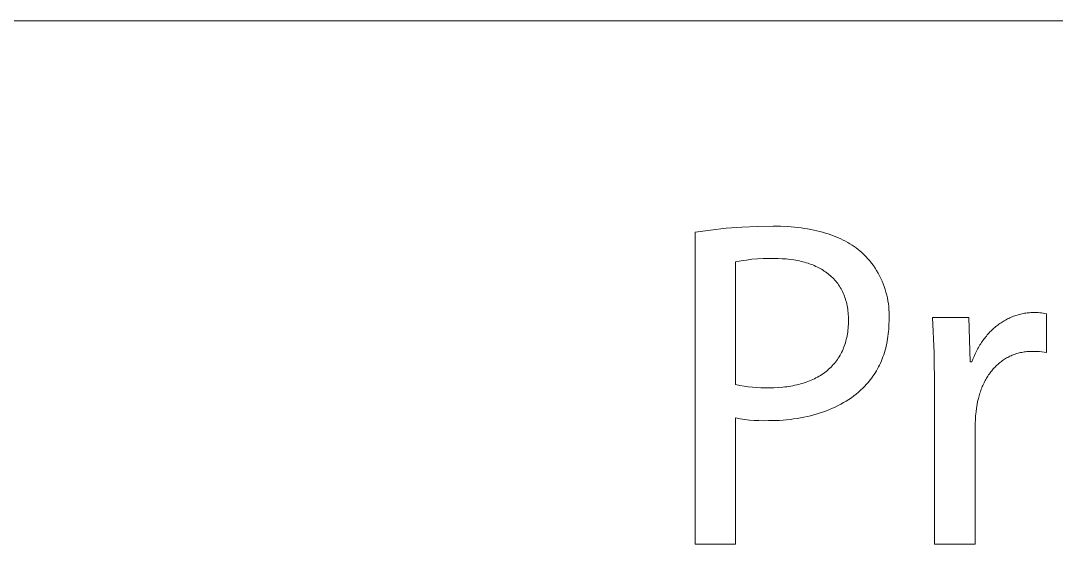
# Model space of a CAD drawing. Header units: millimetres. Extents: x -2163 to 4354, y -841 to 3711.
# Drawn here: x 2186.3 to 2330.6, y -732.1 to -659.2 of the extents above; entities that cross this region are included whole.
import ezdxf

# ---------------------------------------------------------------- set-up
doc = ezdxf.new("R2010")
doc.units = ezdxf.units.MM
doc.header["$MEASUREMENT"] = 0
doc.layers.add('Domyślny', color=7, linetype='Continuous', true_color=0x000000)

msp = doc.modelspace()

# ---------------------------------------------------------------- linework, layer by layer
at = {"layer": 'Domyślny', "color": 18, "lineweight": 15, "true_color": 0x000000}
for p, q in [((1891.21, -659.19), (4347.68, -659.19)), ((2280.28, -688.66), (2282.44, -688.34)), ((2282.44, -688.34), (2284.62, -688.1)), ((2284.62, -688.1), (2286.8, -687.93)), ((2286.8, -687.93), (2288.98, -687.83)), ((2288.98, -687.83), (2291.17, -687.81)), ((2291.17, -687.81), (2292.2, -687.82)), ((2292.2, -687.82), (2293.2, -687.87)), ((2293.2, -687.87), (2294.16, -687.95)), ((2294.16, -687.95), (2294.63, -688)), ((2294.63, -688), (2295.09, -688.05)), ((2295.09, -688.05), (2295.54, -688.12)), ((2295.54, -688.12), (2295.98, -688.19)), ((2295.98, -688.19), (2296.42, -688.26)), ((2296.42, -688.26), (2296.84, -688.35)), ((2296.84, -688.35), (2297.26, -688.44)), ((2297.26, -688.44), (2297.66, -688.54)), ((2297.66, -688.54), (2298.06, -688.65)), ((2280.28, -732.1), (2280.28, -688.66)), ((2298.06, -688.65), (2298.45, -688.76)), ((2298.45, -688.76), (2298.83, -688.88)), ((2298.83, -688.88), (2299.21, -689.01)), ((2299.21, -689.01), (2299.57, -689.14)), ((2299.57, -689.14), (2299.92, -689.28)), ((2299.92, -689.28), (2300.27, -689.43)), ((2300.27, -689.43), (2300.61, -689.58)), ((2300.61, -689.58), (2300.94, -689.74)), ((2300.94, -689.74), (2301.26, -689.91)), ((2301.26, -689.91), (2301.57, -690.08)), ((2301.57, -690.08), (2301.88, -690.26)), ((2301.88, -690.26), (2302.17, -690.44)), ((2302.17, -690.44), (2302.46, -690.63)), ((2302.46, -690.63), (2302.74, -690.83)), ((2302.74, -690.83), (2303, -691.03)), ((2303, -691.03), (2303.27, -691.24)), ((2303.27, -691.24), (2303.52, -691.45)), ((2303.52, -691.45), (2303.82, -691.74)), ((2286.7, -692.64), (2285.94, -692.78)), ((2285.94, -692.78), (2285.94, -709.86)), ((2287.46, -692.52), (2286.7, -692.64)), ((2288.22, -692.42), (2287.46, -692.52)), ((2288.99, -692.36), (2288.22, -692.42)), ((2289.76, -692.31), (2288.99, -692.36)), ((2290.53, -692.29), (2289.76, -692.31)), ((2291.3, -692.3), (2290.53, -692.29)), ((2291.88, -692.31), (2291.3, -692.3)), ((2292.45, -692.33), (2291.88, -692.31)), ((2293, -692.37), (2292.45, -692.33)), ((2293.54, -692.43), (2293, -692.37)), ((2294.07, -692.51), (2293.54, -692.43)), ((2294.33, -692.55), (2294.07, -692.51)), ((2294.58, -692.6), (2294.33, -692.55)), ((2294.83, -692.65), (2294.58, -692.6)), ((2295.08, -692.7), (2294.83, -692.65)), ((2295.32, -692.76), (2295.08, -692.7)), ((2295.56, -692.83), (2295.32, -692.76)), ((2295.79, -692.9), (2295.56, -692.83)), ((2296.03, -692.97), (2295.79, -692.9)), ((2303.82, -691.74), (2304.1, -692.03)), ((2304.1, -692.03), (2304.38, -692.34)), ((2304.38, -692.34), (2304.64, -692.65)), ((2304.64, -692.65), (2304.9, -692.97)), ((2296.25, -693.05), (2296.03, -692.97)), ((2296.48, -693.13), (2296.25, -693.05)), ((2296.7, -693.21), (2296.48, -693.13)), ((2296.91, -693.3), (2296.7, -693.21)), ((2297.12, -693.4), (2296.91, -693.3)), ((2297.33, -693.49), (2297.12, -693.4)), ((2297.53, -693.6), (2297.33, -693.49)), ((2297.73, -693.7), (2297.53, -693.6)), ((2297.93, -693.81), (2297.73, -693.7)), ((2298.12, -693.93), (2297.93, -693.81)), ((2298.3, -694.05), (2298.12, -693.93)), ((2298.48, -694.17), (2298.3, -694.05)), ((2298.66, -694.3), (2298.48, -694.17)), ((2298.83, -694.43), (2298.66, -694.3)), ((2304.9, -692.97), (2305.14, -693.3)), ((2305.14, -693.3), (2305.37, -693.64)), ((2305.37, -693.64), (2305.6, -693.99)), ((2305.6, -693.99), (2305.8, -694.34)), ((2305.8, -694.34), (2306, -694.71)), ((2299, -694.56), (2298.83, -694.43)), ((2299.16, -694.7), (2299, -694.56)), ((2299.32, -694.85), (2299.16, -694.7)), ((2299.47, -695), (2299.32, -694.85)), ((2299.62, -695.15), (2299.47, -695)), ((2299.77, -695.31), (2299.62, -695.15)), ((2299.91, -695.47), (2299.77, -695.31)), ((2300.04, -695.63), (2299.91, -695.47)), ((2300.17, -695.8), (2300.04, -695.63)), ((2300.29, -695.98), (2300.17, -695.8)), ((2306, -694.71), (2306.18, -695.07)), ((2306.18, -695.07), (2306.35, -695.45)), ((2306.35, -695.45), (2306.51, -695.83)), ((2306.51, -695.83), (2306.66, -696.21)), ((2300.41, -696.16), (2300.29, -695.98)), ((2300.53, -696.34), (2300.41, -696.16)), ((2300.64, -696.53), (2300.53, -696.34)), ((2300.74, -696.72), (2300.64, -696.53)), ((2300.84, -696.92), (2300.74, -696.72)), ((2300.93, -697.12), (2300.84, -696.92)), ((2301.02, -697.32), (2300.93, -697.12)), ((2306.66, -696.21), (2306.79, -696.6)), ((2306.79, -696.6), (2306.9, -697)), ((2306.9, -697), (2307.01, -697.39)), ((2301.1, -697.53), (2301.02, -697.32)), ((2301.18, -697.74), (2301.1, -697.53)), ((2301.25, -697.96), (2301.18, -697.74)), ((2301.32, -698.18), (2301.25, -697.96)), ((2301.38, -698.41), (2301.32, -698.18)), ((2301.43, -698.64), (2301.38, -698.41)), ((2301.48, -698.88), (2301.43, -698.64)), ((2307.01, -697.39), (2307.1, -697.79)), ((2307.1, -697.79), (2307.17, -698.2)), ((2307.17, -698.2), (2307.24, -698.6)), ((2307.24, -698.6), (2307.29, -699.01)), ((2301.53, -699.12), (2301.48, -698.88)), ((2301.57, -699.36), (2301.53, -699.12)), ((2301.6, -699.61), (2301.57, -699.36)), ((2301.63, -699.86), (2301.6, -699.61)), ((2301.65, -700.12), (2301.63, -699.86)), ((2301.66, -700.38), (2301.65, -700.12)), ((2307.29, -699.01), (2307.32, -699.42)), ((2307.32, -699.42), (2307.34, -699.83)), ((2307.34, -699.83), (2307.35, -700.24)), ((2325.17, -700.19), (2325.34, -700.14)), ((2325.34, -700.14), (2325.51, -700.09)), ((2325.51, -700.09), (2325.69, -700.05)), ((2325.69, -700.05), (2325.86, -700.01)), ((2325.86, -700.01), (2326.03, -699.97)), ((2326.03, -699.97), (2326.21, -699.94)), ((2326.21, -699.94), (2326.38, -699.91)), ((2326.38, -699.91), (2326.56, -699.89)), ((2326.56, -699.89), (2326.74, -699.87)), ((2326.74, -699.87), (2326.91, -699.85)), ((2326.91, -699.85), (2327.09, -699.84)), ((2327.09, -699.84), (2327.27, -699.83)), ((2327.27, -699.83), (2327.45, -699.82)), ((2327.45, -699.82), (2327.63, -699.82)), ((2327.63, -699.82), (2327.87, -699.82)), ((2327.87, -699.82), (2328.1, -699.84)), ((2328.1, -699.84), (2328.34, -699.86)), ((2328.34, -699.86), (2328.57, -699.89)), ((2328.57, -699.89), (2328.8, -699.92)), ((2328.8, -699.92), (2329.03, -699.96)), ((2329.03, -699.96), (2329.26, -700.01)), ((2329.26, -700.01), (2329.26, -705.42)), ((2301.65, -701.75), (2301.66, -701.48)), ((2301.67, -700.65), (2301.66, -700.38)), ((2301.66, -701.48), (2301.67, -701.2)), ((2301.67, -700.92), (2301.67, -700.65)), ((2301.67, -701.2), (2301.67, -700.92)), ((2307.32, -701.39), (2307.31, -701.76)), ((2307.33, -701.03), (2307.32, -701.39)), ((2307.34, -700.66), (2307.33, -701.03)), ((2307.35, -700.24), (2307.34, -700.66)), ((2313.61, -705.46), (2313.4, -700.53)), ((2313.4, -700.53), (2318.43, -700.53)), ((2318.43, -700.53), (2318.63, -706.72)), ((2322.35, -701.68), (2322.49, -701.57)), ((2322.49, -701.57), (2322.64, -701.46)), ((2322.64, -701.46), (2322.79, -701.36)), ((2322.79, -701.36), (2322.94, -701.26)), ((2322.94, -701.26), (2323.09, -701.16)), ((2323.09, -701.16), (2323.24, -701.06)), ((2323.24, -701.06), (2323.39, -700.97)), ((2323.39, -700.97), (2323.55, -700.89)), ((2323.55, -700.89), (2323.7, -700.8)), ((2323.7, -700.8), (2323.86, -700.72)), ((2323.86, -700.72), (2324.02, -700.64)), ((2324.02, -700.64), (2324.18, -700.57)), ((2324.18, -700.57), (2324.34, -700.49)), ((2324.34, -700.49), (2324.51, -700.43)), ((2324.51, -700.43), (2324.67, -700.36)), ((2324.67, -700.36), (2324.84, -700.3)), ((2324.84, -700.3), (2325.01, -700.24)), ((2325.01, -700.24), (2325.17, -700.19)), ((2301.43, -703.31), (2301.48, -703.06)), ((2301.48, -703.06), (2301.53, -702.81)), ((2301.53, -702.81), (2301.56, -702.55)), ((2301.56, -702.55), (2301.6, -702.29)), ((2301.6, -702.29), (2301.63, -702.02)), ((2301.63, -702.02), (2301.65, -701.75)), ((2307.22, -702.81), (2307.17, -703.15)), ((2307.25, -702.46), (2307.22, -702.81)), ((2307.28, -702.11), (2307.25, -702.46)), ((2307.31, -701.76), (2307.28, -702.11)), ((2320.89, -703.1), (2321.02, -702.95)), ((2321.02, -702.95), (2321.14, -702.81)), ((2321.14, -702.81), (2321.27, -702.68)), ((2321.27, -702.68), (2321.39, -702.54)), ((2321.39, -702.54), (2321.53, -702.41)), ((2321.53, -702.41), (2321.66, -702.28)), ((2321.66, -702.28), (2321.79, -702.15)), ((2321.79, -702.15), (2321.93, -702.03)), ((2321.93, -702.03), (2322.07, -701.91)), ((2322.07, -701.91), (2322.21, -701.79)), ((2322.21, -701.79), (2322.35, -701.68)), ((2301, -704.73), (2301.09, -704.5)), ((2301.09, -704.5), (2301.17, -704.27)), ((2301.17, -704.27), (2301.24, -704.04)), ((2301.24, -704.04), (2301.31, -703.8)), ((2301.31, -703.8), (2301.37, -703.56)), ((2301.37, -703.56), (2301.43, -703.31)), ((2306.93, -704.47), (2306.86, -704.78)), ((2307, -704.15), (2306.93, -704.47)), ((2307.07, -703.82), (2307, -704.15)), ((2307.12, -703.49), (2307.07, -703.82)), ((2307.17, -703.15), (2307.12, -703.49)), ((2319.8, -704.68), (2319.9, -704.51)), ((2319.9, -704.51), (2320, -704.34)), ((2320, -704.34), (2320.1, -704.18)), ((2320.1, -704.18), (2320.21, -704.01)), ((2320.21, -704.01), (2320.32, -703.85)), ((2320.32, -703.85), (2320.43, -703.7)), ((2320.43, -703.7), (2320.54, -703.54)), ((2320.54, -703.54), (2320.66, -703.39)), ((2320.66, -703.39), (2320.77, -703.24)), ((2320.77, -703.24), (2320.89, -703.1)), ((2300.38, -705.99), (2300.49, -705.79)), ((2300.49, -705.79), (2300.61, -705.58)), ((2300.61, -705.58), (2300.71, -705.38)), ((2300.71, -705.38), (2300.82, -705.16)), ((2300.82, -705.16), (2300.91, -704.95)), ((2300.91, -704.95), (2301, -704.73)), ((2306.59, -705.7), (2306.48, -706)), ((2306.68, -705.4), (2306.59, -705.7)), ((2306.77, -705.09), (2306.68, -705.4)), ((2306.86, -704.78), (2306.77, -705.09)), ((2313.66, -710.39), (2313.61, -705.46)), ((2319.03, -706.33), (2319.18, -705.94)), ((2319.18, -705.94), (2319.34, -705.57)), ((2319.34, -705.57), (2319.52, -705.21)), ((2319.52, -705.21), (2319.61, -705.03)), ((2319.61, -705.03), (2319.7, -704.85)), ((2319.7, -704.85), (2319.8, -704.68)), ((2324.18, -705.92), (2324.03, -706)), ((2324.34, -705.85), (2324.18, -705.92)), ((2324.49, -705.79), (2324.34, -705.85)), ((2324.65, -705.72), (2324.49, -705.79)), ((2324.82, -705.66), (2324.65, -705.72)), ((2324.98, -705.6), (2324.82, -705.66)), ((2325.15, -705.55), (2324.98, -705.6)), ((2325.31, -705.5), (2325.15, -705.55)), ((2325.48, -705.46), (2325.31, -705.5)), ((2325.66, -705.42), (2325.48, -705.46)), ((2325.83, -705.38), (2325.66, -705.42)), ((2326.01, -705.35), (2325.83, -705.38)), ((2326.18, -705.32), (2326.01, -705.35)), ((2326.36, -705.3), (2326.18, -705.32)), ((2326.54, -705.28), (2326.36, -705.3)), ((2326.73, -705.26), (2326.54, -705.28)), ((2326.91, -705.25), (2326.73, -705.26)), ((2327.1, -705.24), (2326.91, -705.25)), ((2327.29, -705.24), (2327.1, -705.24)), ((2327.62, -705.25), (2327.29, -705.24)), ((2327.95, -705.26), (2327.62, -705.25)), ((2328.28, -705.28), (2327.95, -705.26)), ((2328.61, -705.32), (2328.28, -705.28)), ((2328.93, -705.36), (2328.61, -705.32)), ((2329.26, -705.42), (2328.93, -705.36)), ((2299.24, -707.43), (2299.4, -707.26)), ((2299.4, -707.26), (2299.55, -707.09)), ((2299.55, -707.09), (2299.7, -706.92)), ((2299.7, -706.92), (2299.85, -706.74)), ((2299.85, -706.74), (2299.99, -706.56)), ((2299.99, -706.56), (2300.12, -706.37)), ((2300.12, -706.37), (2300.25, -706.18)), ((2300.25, -706.18), (2300.38, -705.99)), ((2306.01, -707.14), (2305.87, -707.41)), ((2306.13, -706.86), (2306.01, -707.14)), ((2306.26, -706.58), (2306.13, -706.86)), ((2306.37, -706.29), (2306.26, -706.58)), ((2306.48, -706), (2306.37, -706.29)), ((2318.63, -706.72), (2318.89, -706.72)), ((2318.89, -706.72), (2319.03, -706.33)), ((2322.22, -707.3), (2322.1, -707.43)), ((2322.35, -707.18), (2322.22, -707.3)), ((2322.48, -707.07), (2322.35, -707.18)), ((2322.61, -706.95), (2322.48, -707.07)), ((2322.74, -706.84), (2322.61, -706.95)), ((2322.87, -706.73), (2322.74, -706.84)), ((2323.01, -706.63), (2322.87, -706.73)), ((2323.15, -706.53), (2323.01, -706.63)), ((2323.29, -706.43), (2323.15, -706.53)), ((2323.43, -706.34), (2323.29, -706.43)), ((2323.58, -706.25), (2323.43, -706.34)), ((2323.72, -706.16), (2323.58, -706.25)), ((2323.87, -706.08), (2323.72, -706.16)), ((2324.03, -706), (2323.87, -706.08)), ((2297.14, -708.94), (2297.36, -708.83)), ((2297.36, -708.83), (2297.57, -708.71)), ((2297.57, -708.71), (2297.77, -708.58)), ((2297.77, -708.58), (2297.97, -708.45)), ((2297.97, -708.45), (2298.17, -708.32)), ((2298.17, -708.32), (2298.36, -708.18)), ((2298.36, -708.18), (2298.54, -708.04)), ((2298.54, -708.04), (2298.73, -707.89)), ((2298.73, -707.89), (2298.9, -707.74)), ((2298.9, -707.74), (2299.07, -707.59)), ((2299.07, -707.59), (2299.24, -707.43)), ((2305.09, -708.69), (2304.92, -708.93)), ((2305.26, -708.44), (2305.09, -708.69)), ((2305.42, -708.19), (2305.26, -708.44)), ((2305.58, -707.94), (2305.42, -708.19)), ((2305.73, -707.67), (2305.58, -707.94)), ((2305.87, -707.41), (2305.73, -707.67)), ((2321.01, -708.83), (2320.92, -708.99)), ((2321.11, -708.68), (2321.01, -708.83)), ((2321.21, -708.53), (2321.11, -708.68)), ((2321.31, -708.38), (2321.21, -708.53)), ((2321.42, -708.23), (2321.31, -708.38)), ((2321.53, -708.09), (2321.42, -708.23)), ((2321.64, -707.95), (2321.53, -708.09)), ((2321.75, -707.82), (2321.64, -707.95)), ((2321.86, -707.68), (2321.75, -707.82)), ((2321.98, -707.55), (2321.86, -707.68)), ((2322.1, -707.43), (2321.98, -707.55)), ((2285.94, -709.86), (2286.52, -709.98)), ((2286.52, -709.98), (2287.11, -710.08)), ((2287.11, -710.08), (2287.69, -710.17)), ((2287.69, -710.17), (2288.28, -710.24)), ((2288.28, -710.24), (2288.87, -710.28)), ((2288.87, -710.28), (2289.46, -710.31)), ((2291.28, -710.3), (2291.9, -710.27)), ((2291.9, -710.27), (2292.5, -710.22)), ((2292.5, -710.22), (2292.8, -710.19)), ((2292.8, -710.19), (2293.09, -710.16)), ((2293.09, -710.16), (2293.37, -710.12)), ((2293.37, -710.12), (2293.65, -710.07)), ((2293.65, -710.07), (2293.93, -710.02)), ((2293.93, -710.02), (2294.21, -709.97)), ((2294.21, -709.97), (2294.48, -709.91)), ((2294.48, -709.91), (2294.74, -709.84)), ((2294.74, -709.84), (2295, -709.77)), ((2295, -709.77), (2295.26, -709.7)), ((2295.26, -709.7), (2295.51, -709.62)), ((2295.51, -709.62), (2295.76, -709.54)), ((2295.76, -709.54), (2296, -709.45)), ((2296, -709.45), (2296.24, -709.36)), ((2296.24, -709.36), (2296.47, -709.26)), ((2296.47, -709.26), (2296.7, -709.16)), ((2296.7, -709.16), (2296.92, -709.05)), ((2296.92, -709.05), (2297.14, -708.94)), ((2303.95, -710.07), (2303.66, -710.37)), ((2304.16, -709.85), (2303.95, -710.07)), ((2304.36, -709.63), (2304.16, -709.85)), ((2304.55, -709.4), (2304.36, -709.63)), ((2304.74, -709.17), (2304.55, -709.4)), ((2304.92, -708.93), (2304.74, -709.17)), ((2320.33, -710.15), (2320.26, -710.33)), ((2320.41, -709.98), (2320.33, -710.15)), ((2320.49, -709.81), (2320.41, -709.98)), ((2320.57, -709.64), (2320.49, -709.81)), ((2320.65, -709.47), (2320.57, -709.64)), ((2320.74, -709.31), (2320.65, -709.47)), ((2320.83, -709.14), (2320.74, -709.31)), ((2320.92, -708.99), (2320.83, -709.14)), ((2289.46, -710.31), (2290.06, -710.32)), ((2290.06, -710.32), (2290.65, -710.31)), ((2290.65, -710.31), (2291.28, -710.3)), ((2302.07, -711.69), (2301.72, -711.93)), ((2302.41, -711.45), (2302.07, -711.69)), ((2302.74, -711.19), (2302.41, -711.45)), ((2303.06, -710.92), (2302.74, -711.19)), ((2303.37, -710.65), (2303.06, -710.92)), ((2303.66, -710.37), (2303.37, -710.65)), ((2313.66, -732.11), (2313.66, -710.39)), ((2319.88, -711.44), (2319.78, -711.82)), ((2319.99, -711.06), (2319.88, -711.44)), ((2320.06, -710.87), (2319.99, -711.06)), ((2320.12, -710.69), (2320.06, -710.87)), ((2320.19, -710.51), (2320.12, -710.69)), ((2320.26, -710.33), (2320.19, -710.51)), ((2299.43, -713.17), (2299.02, -713.35)), ((2299.83, -712.99), (2299.43, -713.17)), ((2300.23, -712.8), (2299.83, -712.99)), ((2300.61, -712.59), (2300.23, -712.8)), ((2300.99, -712.38), (2300.61, -712.59)), ((2301.36, -712.16), (2300.99, -712.38)), ((2301.72, -711.93), (2301.36, -712.16)), ((2319.52, -713.15), (2319.45, -713.68)), ((2319.6, -712.62), (2319.52, -713.15)), ((2319.68, -712.22), (2319.6, -712.62)), ((2319.78, -711.82), (2319.68, -712.22)), ((2286.59, -714.62), (2285.94, -714.5)), ((2285.94, -714.5), (2285.94, -732.1)), ((2287.23, -714.72), (2286.59, -714.62)), ((2294.52, -714.58), (2294.03, -714.65)), ((2295, -714.5), (2294.52, -714.58)), ((2295.47, -714.41), (2295, -714.5)), ((2295.94, -714.31), (2295.47, -714.41)), ((2296.4, -714.2), (2295.94, -714.31)), ((2296.86, -714.08), (2296.4, -714.2)), ((2297.3, -713.95), (2296.86, -714.08)), ((2297.74, -713.82), (2297.3, -713.95)), ((2298.18, -713.67), (2297.74, -713.82)), ((2298.6, -713.51), (2298.18, -713.67)), ((2299.02, -713.35), (2298.6, -713.51)), ((2319.39, -714.22), (2319.36, -714.75)), ((2319.45, -713.68), (2319.39, -714.22)), ((2287.88, -714.8), (2287.23, -714.72)), ((2288.53, -714.85), (2287.88, -714.8)), ((2289.19, -714.89), (2288.53, -714.85)), ((2289.84, -714.9), (2289.19, -714.89)), ((2290.5, -714.89), (2289.84, -714.9)), ((2291.02, -714.89), (2290.5, -714.89)), ((2291.53, -714.87), (2291.02, -714.89)), ((2292.04, -714.85), (2291.53, -714.87)), ((2292.55, -714.81), (2292.04, -714.85)), ((2293.05, -714.77), (2292.55, -714.81)), ((2293.54, -714.72), (2293.05, -714.77)), ((2294.03, -714.65), (2293.54, -714.72)), ((2319.36, -714.75), (2319.34, -715.29)), ((2319.34, -715.29), (2319.34, -732.11)), ((2285.94, -732.1), (2280.28, -732.1)), ((2319.34, -732.11), (2313.66, -732.11))]:
    msp.add_line(p, q, dxfattribs=at)

doc.saveas('drawing.dxf')
